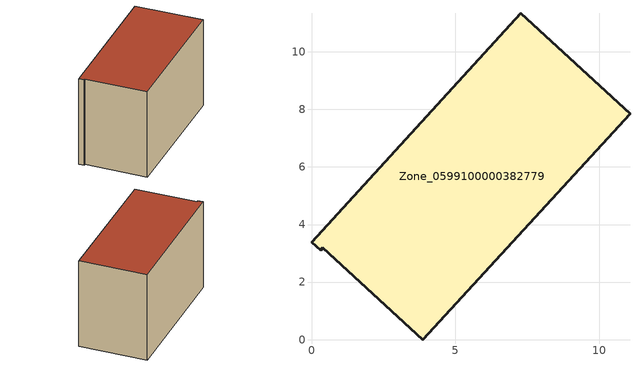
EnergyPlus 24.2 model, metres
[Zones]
Zone_0599100000382779
 floor ground (C_G): 0.39,3.19 0.31,3.11 0,3.39 7.26,11.34 11.07,7.84 3.86,0 z0
 wall outside (C_F): 7.26,11.34 0,3.39 0.31,3.11 0.39,3.19 3.86,0 11.07,7.84 7.26,11.34 z0:6.94
 roof outside (C_R): 3.86,0 11.07,7.84 7.26,11.34 0,3.39 0.31,3.11 0.39,3.19 z6.94
[BUILDING]
Pand.0599100000382779: North Axis=0; Terrain=City; Loads Convergence Tolerance Value=0.04; Temperature Convergence Tolerance Value=0.4; Solar Distribution=FullExterior; Maximum Number of Warmup Days=25; Minimum Number of Warmup Days=1
[Site:Location]
Rotterdam.The.Hague.AP_ZH_NLD Design_Conditions: Latitude=51.96; Longitude=4.45; Time Zone=1; Elevation=-4.5
[SITE:GROUNDTEMPERATURE:BUILDINGSURFACE]
18, 18, 18, 18, 18, 18, 18, 18, 18, 18, 18, 18
[MATERIAL] Thermal Absorptance=0.9; Solar Absorptance=0.7; Visible Absorptance=0.7
Name | Roughness | Thickness | Conductivity | Density | Specific Heat
G.TI.1992-2005 | MediumSmooth | 0.15 | 0.06 | 540 | 1210
F.TI.1992-2005 | Rough | 0.3 | 0.12 | 1920 | 840
R.TI.1992-2005 | MediumRough | 0.2 | 0.08 | 1500 | 1000
[CONSTRUCTION]
C_G: G.TI.1992-2005
C_F: F.TI.1992-2005
C_R: R.TI.1992-2005
[ZONE]
Zone_0599100000382779: Type=1; Multiplier=1; Ceiling Height=Autocalculate; Volume=Autocalculate; Floor Area=autocalculate; Part of Total Floor Area=Yes
[ZONEINFILTRATION:DESIGNFLOWRATE]
Infil_Zone_0599100000382779: Zone or ZoneList or Space or SpaceList=Zone_0599100000382779; Schedule=AlwaysOn; Design Flow Rate Calculation Method=Flow/Area; Flow Rate per Floor Area=0.0015; Constant Term Coefficient=1; Temperature Term Coefficient=0; Velocity Term Coefficient=0; Velocity Squared Term Coefficient=0
[HVACTEMPLATE:ZONE:IDEALLOADSAIRSYSTEM]
Zone_0599100000382779: Maximum Heating Supply Air Temperature=50; Minimum Cooling Supply Air Temperature=13; Maximum Heating Supply Air Humidity Ratio=0.0156; Minimum Cooling Supply Air Humidity Ratio=0.0077; Heating Limit=NoLimit; Cooling Limit=NoLimit; Dehumidification Control Type=ConstantSensibleHeatRatio; Cooling Sensible Heat Ratio=0.7; Dehumidification Setpoint=60; Humidification Control Type=None; Humidification Setpoint=30; Outdoor Air Method=None; Outdoor Air Flow Rate per Person=0.00944; Outdoor Air Flow Rate per Zone Floor Area=0; Outdoor Air Flow Rate per Zone=0; Demand Controlled Ventilation Type=None; Outdoor Air Economizer Type=NoEconomizer; Heat Recovery Type=None; Sensible Heat Recovery Effectiveness=0.7; Latent Heat Recovery Effectiveness=0.65
[ZONECONTROL:THERMOSTAT]
ThermostatControl_Zone_0599100000382779: Zone or ZoneList=Zone_0599100000382779; Control Type Schedule=DualSetpointControlType; Control 1=Thermostat_Zone_0599100000382779; Temperature Difference Between Cutout And Setpoint=0
[THERMOSTATSETPOINT:DUALSETPOINT]
Thermostat_Zone_0599100000382779: Heating Setpoint Temperature Schedule=HeatingSetpoint_Zone_0599100000382779; Cooling Setpoint Temperature Schedule=CoolingSetpoint_Zone_0599100000382779
[SCHEDULE:COMPACT]
HeatingSetpoint_Zone_0599100000382779: Through: 12/31, For: AllDays, Until: 24:00, 21
CoolingSetpoint_Zone_0599100000382779: Through: 12/31, For: AllDays, Until: 24:00, 24
DualSetpointControlType: Through: 12/31, For: AllDays, Until: 24:00, 4
AlwaysOn: Through: 12/31, For: AllDays, Until: 24:00, 1
